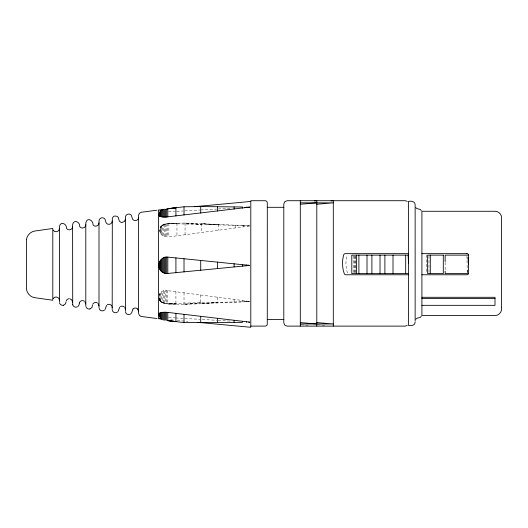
<?xml version="1.0" encoding="UTF-8"?>
<svg xmlns="http://www.w3.org/2000/svg" width="528" height="528" viewBox="0 0 528 528"><rect width="100%" height="100%" fill="white"/><g stroke="black" fill="none" stroke-linecap="round" stroke-linejoin="round"><path stroke-width="0.4" stroke-dasharray="2.64 1.98" d="M248.708 301.686L248.708 301.316L165.535 290.387L165.535 303.798L175.916 303.752L167.812 303.937L184.015 304.313L200.713 302.874L184.015 304.26L200.713 303.798L217.404 302.452L200.713 303.58L249.751 301.64L246.622 301.778L246.622 301.033M159.106 298.439L161.489 301.679L165.535 303.798L161.489 302.174L160.03 300.986L159.496 299.581L160.03 300.795C157.001 296.347 160.274 290.387 165.535 290.387M354.988 272.818L355.054 255.941M467.254 272.818L467.28 268.798M249.751 226.03L168.854 236.907L165.475 236.788L163.429 236.082L163.469 224.558L166.577 223.549L176.959 223.588L168.854 223.41L185.057 223.034L201.755 224.466L185.057 223.087L201.755 223.549L218.447 224.895L201.755 223.766L243.494 225.535M160.149 232.571C159.423 229.555 160.73 226.512 163.429 225.04L163.469 224.558L161.073 226.36L160.538 227.759L161.073 226.552C158.948 229.726 159.68 234.518 163.429 236.082M161.073 226.387L160.538 227.905L161.073 226.373L160.538 228.017L161.073 226.373L161.073 234.214M161.74 225.727L161.073 226.624L162.532 225.218L161.74 225.727L161.74 234.927M163.429 225.04L165.475 224.116L168.854 223.621L249.751 225.7M162.532 225.172L163.475 224.69L162.532 225.113L162.532 235.554M164.419 236.491L164.419 224.149L165.475 223.813L165.475 236.788M164.419 224.156L165.475 223.826M168.623 211.814L175.105 211.444M176.722 211.352L183.203 210.976M184.813 210.883L199.914 210.019M200.713 209.972L216.612 209.055M218.203 208.963L231.719 208.19M246.622 301.745L248.708 301.646L165.535 303.521M243.494 225.449L249.751 225.661M168.623 317.533L175.105 317.909M175.916 317.955L183.203 318.371M184.813 318.463L199.914 319.334M202.303 319.466L216.612 320.291M218.203 320.384L231.719 321.163M317.585 324.74L324.654 325.36M301.085 324.74L308.154 325.36M170.663 319.829L173.936 320.133M177.203 320.437L187.836 321.427M163.376 290.849L163.376 303.197L164.432 303.521L164.432 290.558M163.376 303.184L164.432 303.547M161.489 291.786L161.489 302.227L162.426 302.788L162.386 291.265M161.489 302.174L162.433 302.656L162.386 302.3M160.697 301.62L161.489 302.128L160.03 300.722L160.697 301.62L160.697 292.413M160.03 300.986L159.496 299.442L160.03 300.973L160.03 293.132M466.97 255.941L467.247 273.616M166.577 223.826L166.577 236.96M445.15 262.37L445.15 270.402M428.993 255.776L428.993 272.646M426.215 254.971L426.215 273.451M355.568 255.941L355.568 272.818M354.262 255.941L354.262 272.818M353.681 255.941L353.681 272.818M247.665 225.568L247.665 226.314M243.494 225.383L243.494 226.875M242.451 300.472L242.451 301.963M235.145 225.014L235.145 227.997M234.102 299.35L234.102 302.326M218.447 224.281L218.447 230.241M217.404 297.106L217.404 303.065M201.755 223.549L201.755 232.485M200.713 294.862L200.713 303.798M185.057 223.034L185.057 234.729M184.015 292.618L184.015 304.313M176.959 223.238L176.959 235.818M175.916 291.522L175.916 304.108M168.854 223.364L168.854 236.907M167.713 223.423L167.713 236.999M167.812 290.433L167.812 303.976M166.67 290.347L166.67 303.923M160.538 227.733L160.538 233.422M159.911 229.825L159.911 231.68M159.496 293.918L159.496 299.614M347.483 273.082A31.126 31.126 0 0 1 346.962 255.374M175.916 304.049L167.812 303.937L175.916 304.049"/><path stroke-width="0.79" d="M158.789 314.153C159.944 311.876 163.37 312.418 165.535 312.239L165.535 320.113M165.535 257.195L165.535 273.431L166.67 273.557L249.751 265.419L167.812 257.103C157.733 255.631 155.456 272.078 165.535 273.431M249.751 207.095L165.535 217.107L162.386 216.982L162.459 209.524L162.439 209.913M162.386 272.138L162.386 258.496M415.14 322.159C415.173 325.466 411.008 326.047 408.54 325.459L408.54 201.373C411.008 200.785 415.173 201.366 415.14 204.673L415.14 321.169M421.912 274.771L466.95 274.771A1.65 1.637 0 0 0 468.475 273.748L468.6 255.136L445.15 255.136L445.15 261.565M59.4 228.492C59.545 231.733 54.734 233.033 53.242 230.142M72.6 226.631C72.758 229.799 68.145 231.132 66.554 228.466C66.964 223.641 60.304 220.843 59.4 226.631L59.4 302.102M66 302.102L65.558 303.752L63.551 305.29M85.8 224.776C85.958 227.984 81.279 229.297 79.715 226.552C80.269 221.694 73.372 219.074 72.6 224.776L72.712 304.814M79.312 303.098L79.088 304.814L78.23 306.293M99 222.915C99.152 225.991 94.796 227.41 93.08 224.928C93.251 220.051 86.975 216.902 85.8 222.915L85.8 305.818M92.512 304.96L91.958 307.468L89.951 309.005M112.2 221.054C112.345 223.905 108.464 225.482 106.564 223.397C105.079 221.72 105.983 218.427 103.151 217.866C101.138 217.285 98.96 218.968 99 221.054L99 307.672M125.4 219.199L124.43 221.536L121.81 222.493L120.45 222.064L119.242 220.849L118.358 217.543L117.15 216.335L114.642 216.005L113.164 216.863L112.312 218.341L112.2 309.533M138.6 217.338C138.745 220.202 134.858 221.76 132.964 219.674C131.479 217.998 132.383 214.711 129.551 214.144C127.538 213.569 125.36 215.246 125.4 217.338L125.4 311.388M468.475 273.748L468.587 273.332M105.158 309.329L106.564 305.336M131.558 313.045L132.964 309.052M421.298 316.219C420.242 318.529 417.133 317.183 415.82 319.156M53.242 298.591C54.734 295.7 59.545 296.993 59.4 300.241M119.764 307.197L117.83 311.87M407.246 325.433L405.24 326.119L287.1 326.119L284.764 325.149L283.8 322.819L283.8 204.013L284.764 201.683L287.1 200.713L405.346 200.713L407.246 201.399M156.981 318.529L141.055 316.444L139.405 315.421L138.6 313.249L138.62 215.087L139.405 213.312L141.055 212.289L156.981 210.203M175.916 215.978L175.916 207.742L167.812 208.745L167.812 216.935M175.916 207.761L167.812 208.745L184.015 206.785L200.713 206.554L242.451 207.002L242.451 208.085M163.304 209.59L158.4 210.045L158.4 318.688L161.667 318.991M165.759 209.359L167.396 209.207M194.377 206.699L250.8 201.445M314.444 200.924L316.8 200.713L316.8 326.119M330.944 200.924L333.3 200.713L333.3 326.119M300.3 204.244L316.8 202.851M316.8 204.244L333.3 202.851L300.3 202.851M244.537 207.451L249.751 207.154M165.535 312.239L167.812 312.411L167.812 320.635L184.015 322.568L242.451 322.344L242.451 321.268M267.3 207.313L283.8 207.313M408.514 253.651L345.299 253.651A1.65 1.637 0 0 0 343.715 254.852A31.634 31.363 0 0 0 342.533 262.713L342.54 264.304A31.634 31.363 0 0 0 344.282 273.669A1.65 1.637 0 0 0 345.84 274.771L408.514 274.771M421.912 253.651L466.95 253.651M408.52 261.155L408.474 255.136L351.8 255.136L351.8 273.616L408.5 273.616M408.514 263.413L408.137 255.136M468.6 273.616L445.15 273.616L445.15 271.207M421.912 297.297L495 297.297L495 305.336L421.912 305.336M421.912 298.511L495 298.511M267.3 319.519L283.8 319.519M300.3 323.981L333.3 323.981L316.8 322.588M250.8 326.119L265.577 326.099L266.719 325.538L267.28 324.397L267.3 202.693L266.719 201.293L265.577 200.732L250.8 200.713L250.8 327.287L197.65 322.337M248.708 322.139L249.751 322.258M300.3 322.588L316.8 323.981M175.916 321.565L167.812 320.621L175.916 321.605L175.916 313.375M167.812 312.411L249.751 322.133M158.869 215.543L158.869 214.83L159.496 216.163L162.386 216.982M70.151 298.907L71.63 299.759L72.6 302.102M415.82 207.676C417.133 209.649 420.242 208.303 421.298 210.613M137.63 309.052L138.6 311.388M98.03 303.481L99 305.818M84.83 301.62L85.8 303.956M124.958 307.877L125.4 309.533M162.452 319.803L162.386 312.365M112.088 306.821L112.2 307.672M467.933 257.446L468.6 264.376M165.535 209.233L165.535 217.107M501.6 307.039L501.6 217.873C501.673 214.348 498.531 211.2 495 211.273L421.912 211.273L421.912 315.559L495 315.559C499.204 315.671 502.3 311.408 501.6 307.402M430.287 255.136L430.287 273.616M408.5 255.136L408.5 258.35M405.695 255.136L405.695 273.616M393.01 255.136L393.01 273.616M384.892 255.136L384.892 273.616M380.015 255.136L380.015 273.616M371.897 255.136L371.897 273.616M367.013 255.136L367.013 273.616M358.895 255.136L358.895 273.616M356.426 255.136L356.426 273.616M300.3 200.713L300.3 326.119M248.708 265.115L248.708 265.511M246.622 207.049L246.622 207.59M246.622 264.904L246.622 265.729M246.622 321.763L246.622 322.304M242.451 264.488L242.451 266.138M234.102 206.91L234.102 209.075M234.102 263.663L234.102 266.963M234.102 320.278L234.102 322.436M217.404 206.732L217.404 211.055M217.404 262.013L217.404 268.62M217.404 318.298L217.404 322.615M200.713 206.554L200.713 213.035M200.713 260.357L200.713 270.27M200.713 316.318L200.713 322.793M184.015 206.785L184.015 215.015M184.015 258.707L184.015 271.92M184.015 314.332L184.015 322.568M175.916 257.908L175.916 272.725M167.812 257.103L167.812 273.524M166.67 208.857L166.67 217.048M166.67 257.07L166.67 273.557M166.67 312.305L166.67 320.496M164.432 209.055L164.432 217.12M164.432 257.479L164.432 273.148M164.432 312.233L164.432 320.298M163.376 209.273L163.376 217.074M163.376 257.915L163.376 272.712M163.376 312.272L163.376 320.074M161.489 209.939L161.489 216.843M161.489 259.202L161.489 271.425M161.489 312.503L161.489 319.407M160.697 210.355L160.697 216.658M160.697 260.027L160.697 270.6M160.697 312.688L160.697 318.991M160.03 210.731L160.03 216.427M160.03 260.957L160.03 269.669M160.03 312.919L160.03 318.615M159.496 212.428L159.496 216.163M159.496 261.974L159.496 268.66M159.496 313.183L159.496 316.919M159.106 213.919L159.106 215.866M159.106 263.05L159.106 267.577M159.106 313.48L159.106 315.434M158.869 264.172L158.869 266.455M158.869 313.81L158.869 314.516M66.112 301.178A3.3 3.3 0 0 1 69.3 298.729M120.45 306.596A3.3 3.3 0 0 1 124.43 307.118M63.551 305.217A3.3 3.3 0 0 1 59.512 302.887M79.312 303.032A3.3 3.3 0 0 1 84.15 301.033M77.55 306.748A3.3 3.3 0 0 1 72.712 304.742M89.951 308.933A3.3 3.3 0 0 1 85.912 306.596M107.25 304.742A3.3 3.3 0 0 1 111.758 305.95M117.15 312.312A3.3 3.3 0 0 1 112.312 310.306M92.842 304.095A3.3 3.3 0 0 1 97.35 302.887M104.63 309.929A3.3 3.3 0 0 1 99.112 308.451M132.964 308.972A3.3 3.3 0 0 1 137.63 308.972M131.03 313.639A3.3 3.3 0 0 1 125.512 312.16M466.95 253.645A1.657 1.643 0 0 1 468.593 255.301M26.473 239.646L26.4 287.905C26.321 292.697 30.162 297.132 34.921 297.726L52.8 300.241L52.8 228.492L34.921 231.007C30.578 231.568 26.935 235.297 26.473 239.646M443.296 255.136L427.647 255.136L427.647 273.616L443.296 273.616L443.296 255.136"/></g></svg>
